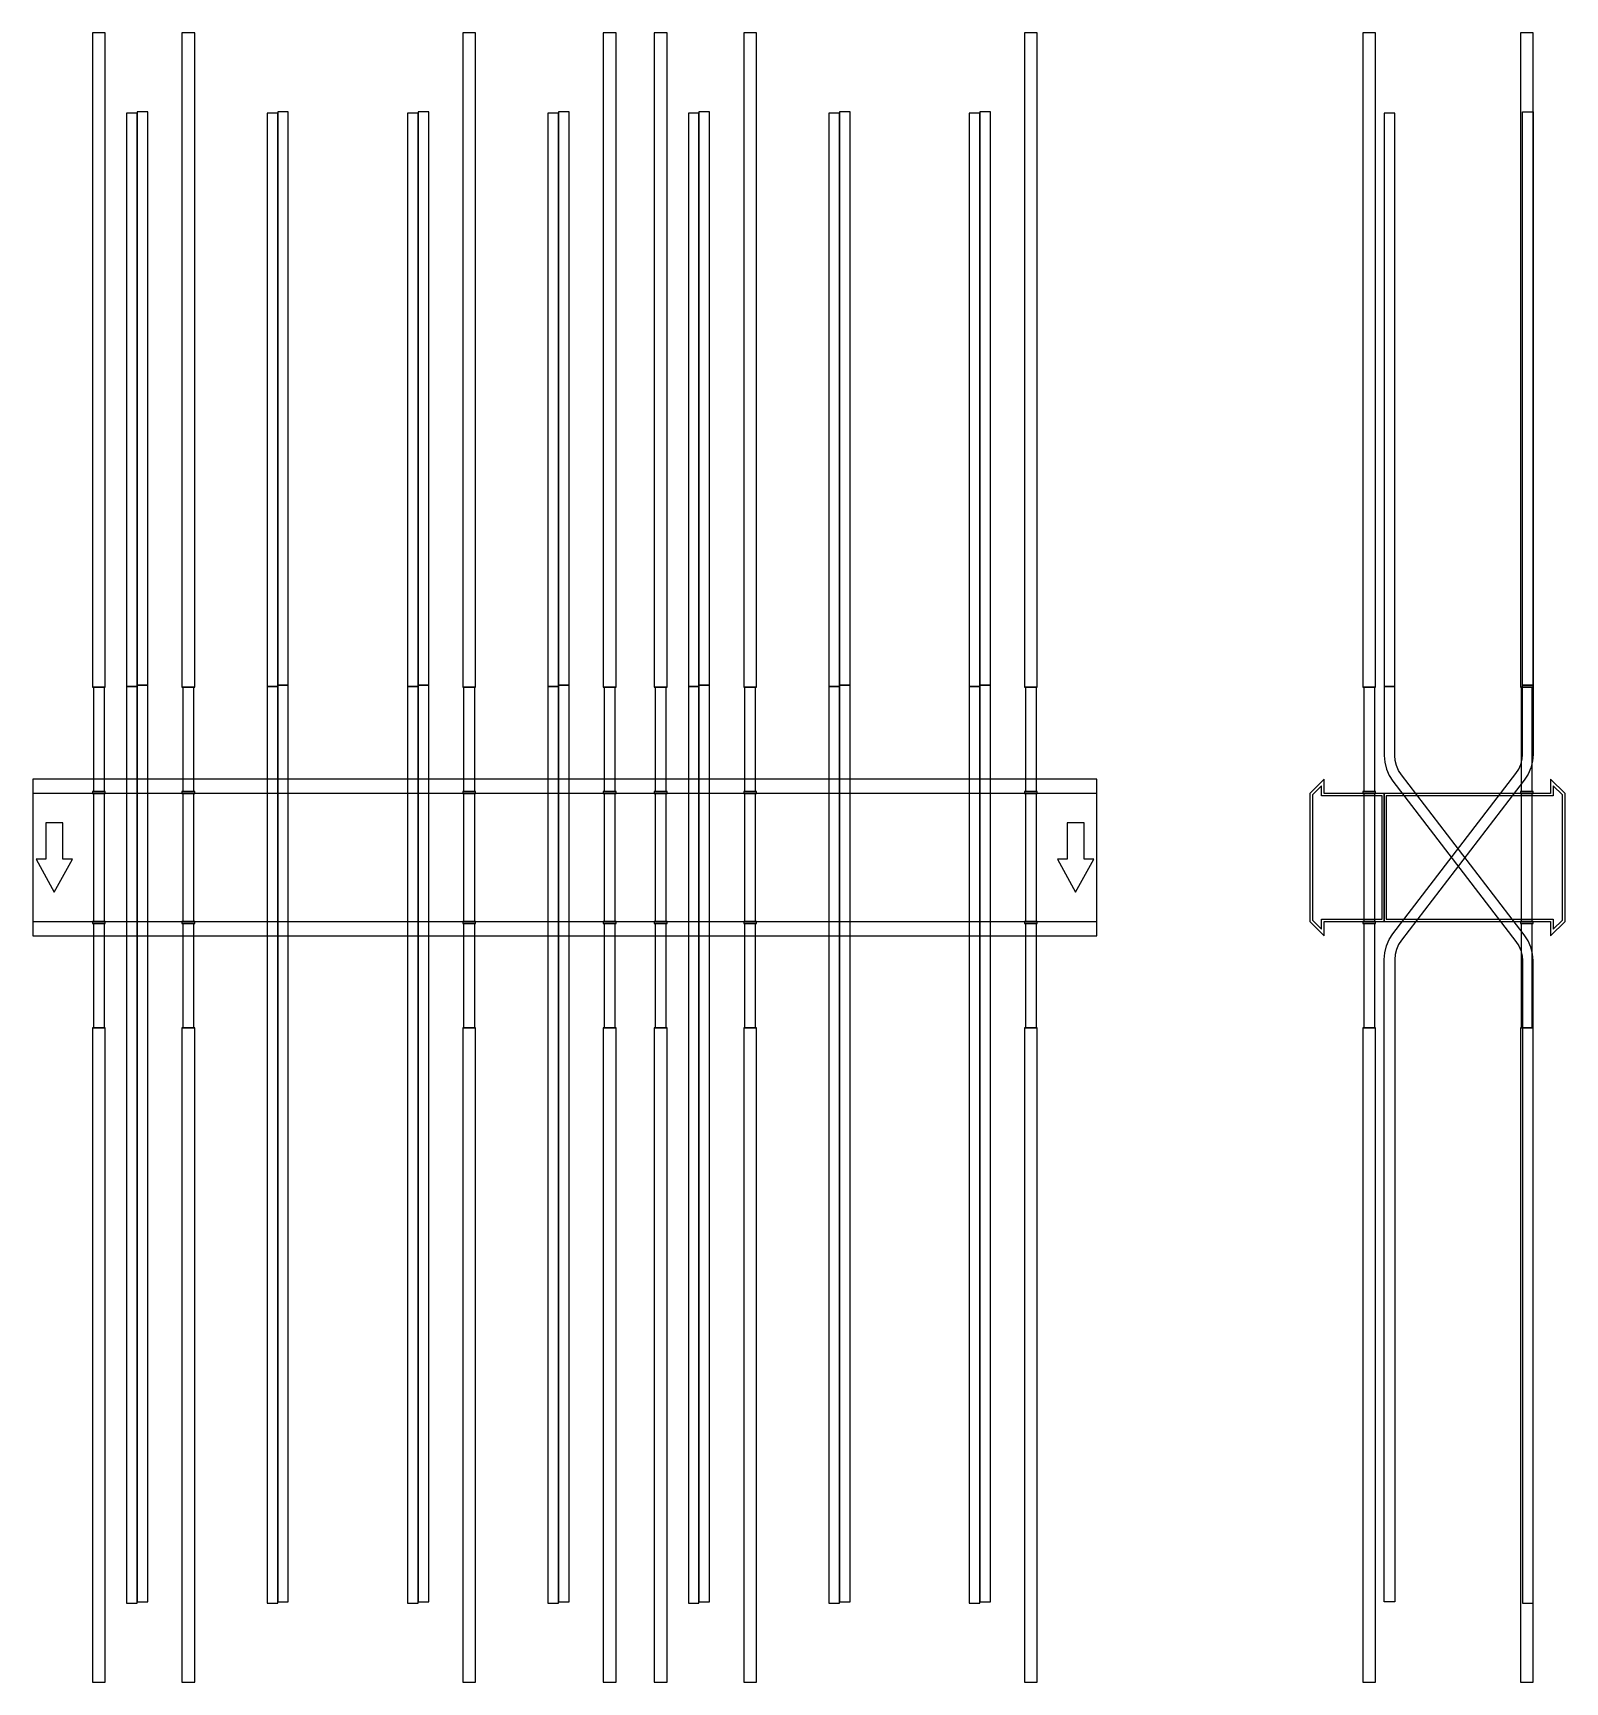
# Model space of a CAD drawing. Extents: x 0 to 1440, y -775 to 775.
import ezdxf

# ---------------------------------------------------------------- set-up
doc = ezdxf.new("R2010")
doc.units = 0
doc.layers.add('Halfen', color=7, linetype='CONTINUOUS')

msp = doc.modelspace()

# ---------------------------------------------------------------- linework, layer by layer
at = {"layer": 'Halfen', "color": 7}
for points in [[(68, 160), (68, 775), (56, 775), (56, 160)], [(152, 160), (152, 775), (140, 775), (140, 160)], [(416, 160), (416, 775), (404, 775), (404, 160)], [(548, 160), (548, 775), (536, 775), (536, 160)], [(596, 160), (596, 775), (584, 775), (584, 160)], [(680, 160), (680, 775), (668, 775), (668, 160)], [(944, 160), (944, 775), (932, 775), (932, 160)], [(1262, 160), (1262, 775), (1250, 775), (1250, 160)], [(1410, 160), (1410, 775), (1398, 775), (1398, 160)], [(98, 160.757), (98, 699.757), (88, 699.757), (88, 160.757)], [(108, 161.923), (108, 700.923), (98, 700.923), (98, 161.923)], [(230, 160.757), (230, 699.757), (220, 699.757), (220, 160.757)], [(240, 161.923), (240, 700.923), (230, 700.923), (230, 161.923)], [(362, 160.757), (362, 699.757), (352, 699.757), (352, 160.757)], [(372, 161.923), (372, 700.923), (362, 700.923), (362, 161.923)], [(494, 160.757), (494, 699.757), (484, 699.757), (484, 160.757)], [(504, 161.923), (504, 700.923), (494, 700.923), (494, 161.923)], [(626, 160.757), (626, 699.757), (616, 699.757), (616, 160.757)], [(636, 161.923), (636, 700.923), (626, 700.923), (626, 161.923)], [(758, 160.757), (758, 699.757), (748, 699.757), (748, 160.757)], [(768, 161.923), (768, 700.923), (758, 700.923), (758, 161.923)], [(890, 160.757), (890, 699.757), (880, 699.757), (880, 160.757)], [(900, 161.923), (900, 700.923), (890, 700.923), (890, 161.923)], [(1280, 160.757), (1280, 699.757), (1270, 699.757), (1270, 160.757)], [(1400, 161.923), (1400, 700.923), (1410, 700.923), (1410, 161.923)], [(67.25, 62), (67.25, 160), (56.75, 160), (56.75, 62)], [(98, -700.923), (98, 160.757), (88, 160.757), (88, -700.923)], [(108, -699.757), (108, 161.923), (98, 161.923), (98, -699.757)], [(151.25, 62), (151.25, 160), (140.75, 160), (140.75, 62)], [(230, -700.923), (230, 160.757), (220, 160.757), (220, -700.923)], [(240, -699.757), (240, 161.923), (230, 161.923), (230, -699.757)], [(362, -700.923), (362, 160.757), (352, 160.757), (352, -700.923)], [(372, -699.757), (372, 161.923), (362, 161.923), (362, -699.757)], [(415.25, 62), (415.25, 160), (404.75, 160), (404.75, 62)], [(494, -700.923), (494, 160.757), (484, 160.757), (484, -700.923)], [(504, -699.757), (504, 161.923), (494, 161.923), (494, -699.757)], [(547.25, 62), (547.25, 160), (536.75, 160), (536.75, 62)], [(595.25, 62), (595.25, 160), (584.75, 160), (584.75, 62)], [(626, -700.923), (626, 160.757), (616, 160.757), (616, -700.923)], [(636, -699.757), (636, 161.923), (626, 161.923), (626, -699.757)], [(679.25, 62), (679.25, 160), (668.75, 160), (668.75, 62)], [(758, -700.923), (758, 160.757), (748, 160.757), (748, -700.923)], [(768, -699.757), (768, 161.923), (758, 161.923), (758, -699.757)], [(890, -700.923), (890, 160.757), (880, 160.757), (880, -700.923)], [(900, -699.757), (900, 161.923), (890, 161.923), (890, -699.757)], [(943.25, 62), (943.25, 160), (932.75, 160), (932.75, 62)], [(1261.25, 62), (1261.25, 160), (1250.75, 160), (1250.75, 62)], [(1270, -699.757), (1270, -96.007), (1270.534, -89.492), (1272.123, -83.15), (1274.723, -77.152), (1278.266, -71.657), (1393.801, 78.911), (1396.458, 83.032), (1398.408, 87.53), (1399.599, 92.287), (1400, 97.174), (1400, 161.923), (1410, 161.923), (1410, 97.174), (1409.466, 90.658), (1407.877, 84.316), (1405.277, 78.318), (1401.734, 72.823), (1286.199, -77.745), (1283.542, -81.866), (1281.592, -86.364), (1280.401, -91.121), (1280, -96.007), (1280, -699.757)], [(1410, -700.923), (1410, -97.174), (1409.466, -90.658), (1407.877, -84.316), (1405.277, -78.318), (1401.734, -72.823), (1286.199, 77.745), (1283.542, 81.865), (1281.592, 86.364), (1280.401, 91.121), (1280, 96.007), (1280, 160.757), (1270, 160.757), (1270, 96.007), (1270.534, 89.492), (1272.123, 83.15), (1274.723, 77.152), (1278.266, 71.657), (1393.801, -78.911), (1396.458, -83.032), (1398.408, -87.531), (1399.599, -92.287), (1400, -97.174), (1400, -700.923)], [(1409.25, 62), (1409.25, 160), (1398.75, 160), (1398.75, 62)], [(0, -73.5), (1000, -73.5), (1000, 73.5), (0, 73.5)], [(68, 60), (68, 62), (56, 62), (56, 60)], [(152, 60), (152, 62), (140, 62), (140, 60)], [(416, 60), (416, 62), (404, 62), (404, 60)], [(548, 60), (548, 62), (536, 62), (536, 60)], [(596, 60), (596, 62), (584, 62), (584, 60)], [(680, 60), (680, 62), (668, 62), (668, 60)], [(944, 60), (944, 62), (932, 62), (932, 60)], [(1270, -60), (1270, 60), (1213.5, 60), (1213.5, 73.5), (1200, 60), (1200, -60), (1213.5, -73.5), (1213.5, -60)], [(1268, -58), (1268, 58), (1211, 58), (1211, 67.25), (1202.5, 58.75), (1202.5, -58.75), (1211, -67.25), (1211, -58)], [(1262, 60), (1262, 62), (1250, 62), (1250, 60)], [(1440, -60), (1440, 60), (1426.5, 73.5), (1426.5, 60), (1270, 60), (1270, -60), (1426.5, -60), (1426.5, -73.5)], [(1437.5, -58.75), (1437.5, 58.75), (1429, 67.25), (1429, 58), (1272, 58), (1272, -58), (1429, -58), (1429, -67.25)], [(1410, 60), (1410, 62), (1398, 62), (1398, 60)], [(0, -60), (1000, -60), (1000, 60), (0, 60)], [(67.25, -60), (67.25, 60), (56.75, 60), (56.75, -60)], [(151.25, -60), (151.25, 60), (140.75, 60), (140.75, -60)], [(415.25, -60), (415.25, 60), (404.75, 60), (404.75, -60)], [(547.25, -60), (547.25, 60), (536.75, 60), (536.75, -60)], [(595.25, -60), (595.25, 60), (584.75, 60), (584.75, -60)], [(679.25, -60), (679.25, 60), (668.75, 60), (668.75, -60)], [(943.25, -60), (943.25, 60), (932.75, 60), (932.75, -60)], [(1261.25, -60), (1261.25, 60), (1250.75, 60), (1250.75, -60)], [(1409.25, -60), (1409.25, 60), (1398.75, 60), (1398.75, -60)], [(20, -32.5), (37, -1.5), (28, -1.5), (28, 32.5), (12, 32.5), (12, -1.5), (3, -1.5)], [(980, -32.5), (997, -1.5), (988, -1.5), (988, 32.5), (972, 32.5), (972, -1.5), (963, -1.5)], [(68, -62), (68, -60), (56, -60), (56, -62)], [(67.25, -160), (67.25, -62), (56.75, -62), (56.75, -160)], [(152, -62), (152, -60), (140, -60), (140, -62)], [(151.25, -160), (151.25, -62), (140.75, -62), (140.75, -160)], [(416, -62), (416, -60), (404, -60), (404, -62)], [(415.25, -160), (415.25, -62), (404.75, -62), (404.75, -160)], [(548, -62), (548, -60), (536, -60), (536, -62)], [(547.25, -160), (547.25, -62), (536.75, -62), (536.75, -160)], [(596, -62), (596, -60), (584, -60), (584, -62)], [(595.25, -160), (595.25, -62), (584.75, -62), (584.75, -160)], [(680, -62), (680, -60), (668, -60), (668, -62)], [(679.25, -160), (679.25, -62), (668.75, -62), (668.75, -160)], [(944, -62), (944, -60), (932, -60), (932, -62)], [(943.25, -160), (943.25, -62), (932.75, -62), (932.75, -160)], [(1262, -62), (1262, -60), (1250, -60), (1250, -62)], [(1261.25, -160), (1261.25, -62), (1250.75, -62), (1250.75, -160)], [(1410, -62), (1410, -60), (1398, -60), (1398, -62)], [(1409.25, -160), (1409.25, -62), (1398.75, -62), (1398.75, -160)], [(68, -775), (68, -160), (56, -160), (56, -775)], [(152, -775), (152, -160), (140, -160), (140, -775)], [(416, -775), (416, -160), (404, -160), (404, -775)], [(548, -775), (548, -160), (536, -160), (536, -775)], [(596, -775), (596, -160), (584, -160), (584, -775)], [(680, -775), (680, -160), (668, -160), (668, -775)], [(944, -775), (944, -160), (932, -160), (932, -775)], [(1262, -775), (1262, -160), (1250, -160), (1250, -775)], [(1410, -775), (1410, -160), (1398, -160), (1398, -775)]]:
    msp.add_lwpolyline(points, close=True, dxfattribs=at)

doc.saveas('drawing.dxf')
